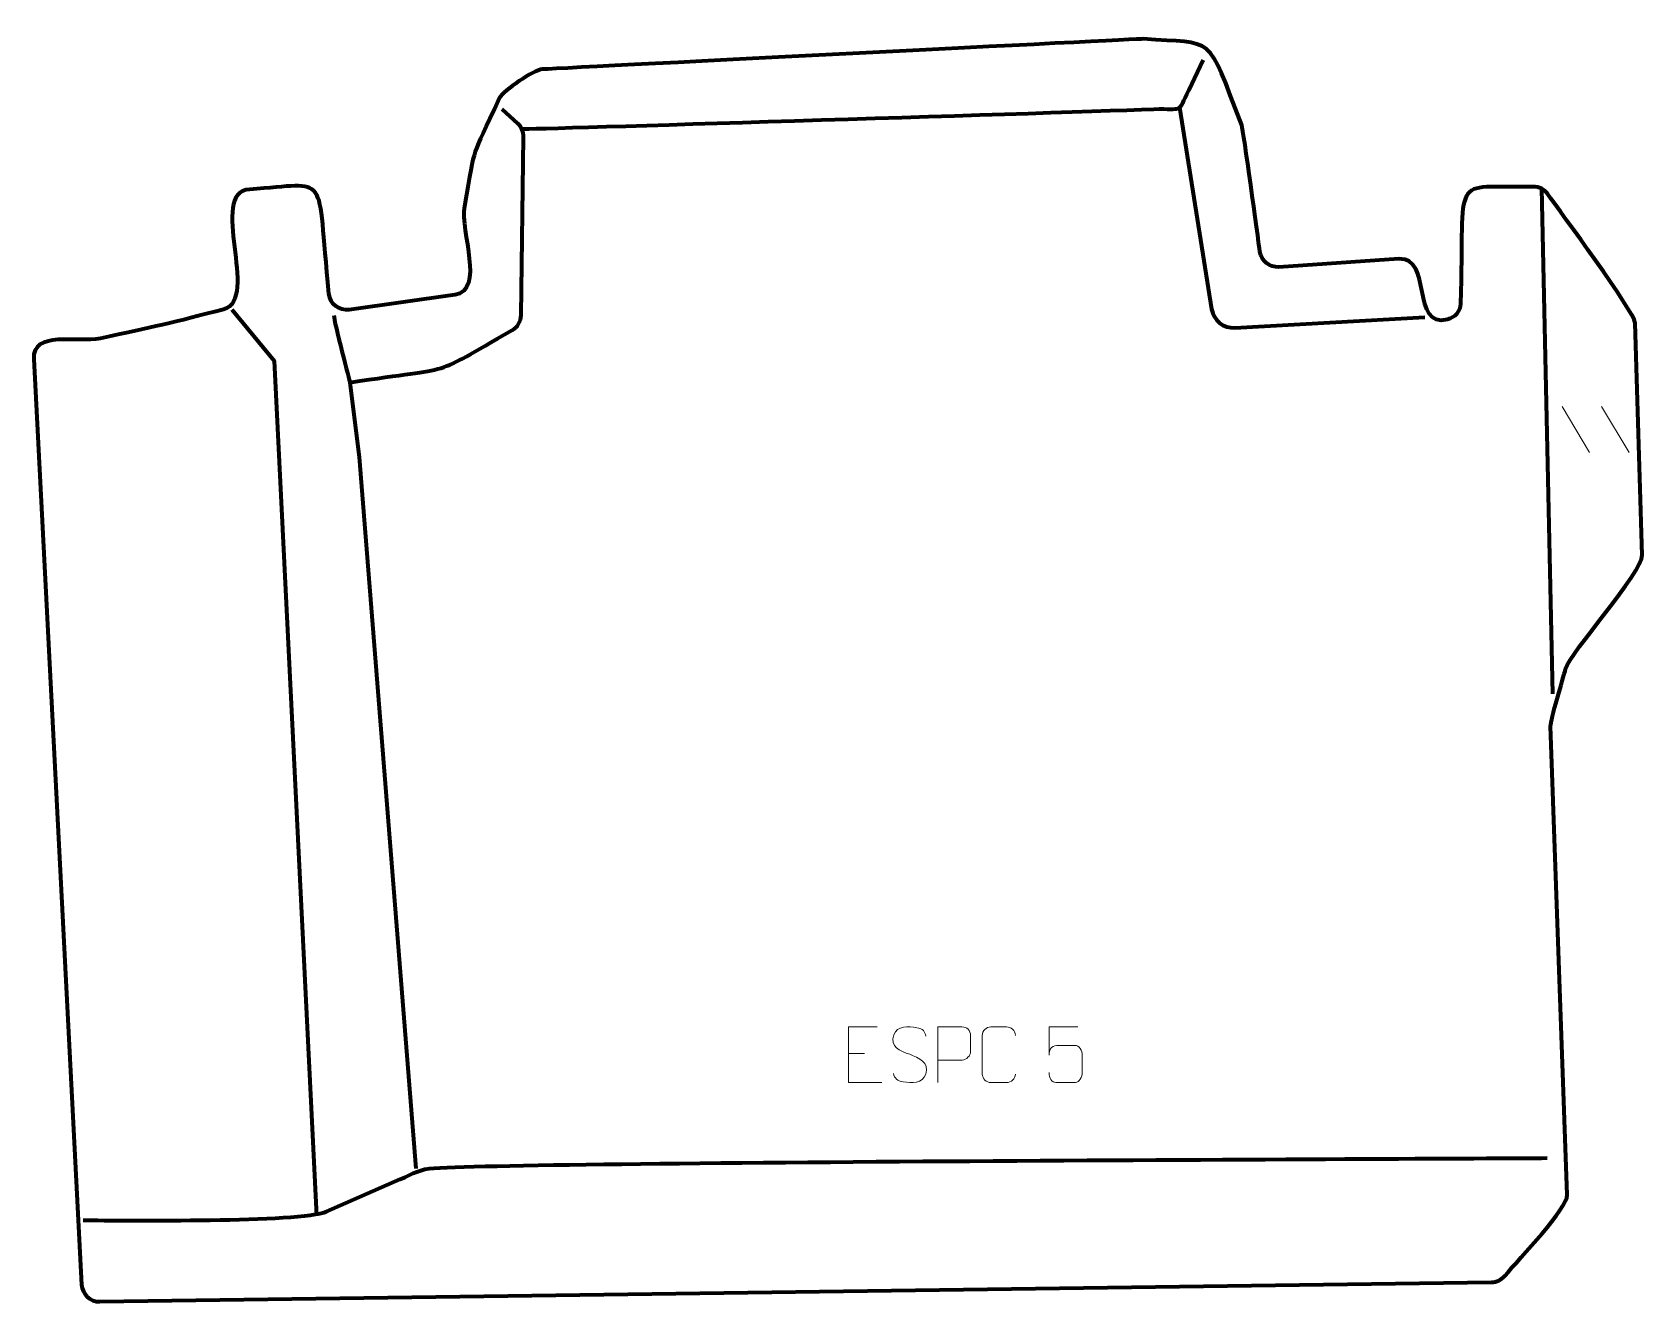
# Model space of a CAD drawing. Header units: millimetres. Extents: x -362 to 361, y -283 to 286.
import ezdxf

# ---------------------------------------------------------------- set-up
doc = ezdxf.new("R2010")
doc.units = ezdxf.units.MM
doc.header["$MEASUREMENT"] = 0
for name, color, linetype in [('layer 1', 7, 'Continuous'), ('layer 2', 7, 'Continuous'), ('layer 3', 7, 'Continuous')]:
    doc.layers.add(name, color=color, linetype=linetype)

msp = doc.modelspace()

# ---------------------------------------------------------------- linework, layer by layer
at = {"layer": 'layer 1', "color": 250, "lineweight": 9}
for points in [[(324.9078, 118.3312), (324.9078, 118.3312), (337.2721, 97.7869), (337.2721, 97.7869)], [(342.6377, 118.3312), (342.6377, 118.3312), (355.002, 97.7869), (355.002, 97.7869)], [(4.7365, -171.8631), (4.7365, -171.8631), (11.9046, -171.8631), (11.9046, -171.8631)]]:
    msp.add_open_spline(points, degree=3, dxfattribs=at)
for points, knots in [([(17.6104, -159.9834), (17.6104, -159.9834), (4.7365, -159.9834), (4.7365, -159.9834), (4.7365, -159.9834), (4.7365, -159.9834), (4.7365, -184.937), (4.7365, -184.937), (4.7365, -184.937), (4.7365, -184.937), (19.6023, -184.937), (19.6023, -184.937)], [0, 0, 0, 0, 0.25, 0.25, 0.25, 0.25, 0.5, 0.5, 0.5, 0.5, 1, 1, 1, 1]), ([(32.1749, -172.2863), (27.9266, -170.8159), (23.0185, -169.0201), (25.0236, -163.4998), (25.0236, -163.4998), (26.5271, -159.3599), (31.7407, -159.7484), (35.3443, -160.3495), (35.3443, -160.3495), (38.2049, -160.8267), (39.0696, -162.0399), (39.3802, -164.124)], [0, 0, 0, 0, 0.25, 0.25, 0.25, 0.25, 0.5, 0.5, 0.5, 0.5, 1, 1, 1, 1]), ([(44.8373, -184.937), (44.8373, -184.937), (44.8373, -159.9834), (44.8373, -159.9834), (44.8373, -159.9834), (48.4323, -159.9834), (52.0276, -159.9834), (55.623, -159.9834), (55.623, -159.9834), (57.9482, -160.0213), (59.5056, -161.5114), (59.5014, -163.8775), (59.5014, -163.8775), (59.501, -165.9132), (59.501, -168.9725), (59.5014, -171.0085), (59.5014, -171.0085), (59.4949, -172.8839), (57.6827, -174.8258), (55.6731, -174.8449), (55.6731, -174.8449), (55.6731, -174.8449), (44.8373, -174.8449), (44.8373, -174.8449)], [0, 0, 0, 0, 0.14285714, 0.14285714, 0.14285714, 0.14285714, 0.28571429, 0.28571429, 0.28571429, 0.28571429, 0.42857143, 0.42857143, 0.42857143, 0.42857143, 0.57142857, 0.57142857, 0.57142857, 0.57142857, 0.71428571, 0.71428571, 0.71428571, 0.71428571, 1, 1, 1, 1]), ([(79.5924, -181.1192), (79.4526, -183.4426), (77.7754, -184.9222), (75.6277, -184.933), (75.6277, -184.933), (73.2958, -184.9326), (70.9639, -184.9326), (68.6324, -184.933), (68.6324, -184.933), (66.7074, -185.0384), (64.7353, -183.1539), (64.7465, -181.1366), (64.7465, -181.1366), (64.7469, -175.3665), (64.7469, -169.5968), (64.7465, -163.8275), (64.7465, -163.8275), (64.7507, -161.6894), (66.4974, -159.9702), (68.6498, -159.9837), (68.6498, -159.9837), (70.9755, -159.9837), (73.3016, -159.9837), (75.6277, -159.9837), (75.6277, -159.9837), (77.5743, -159.9482), (79.5657, -161.4397), (79.5924, -163.8773)], [0, 0, 0, 0, 0.125, 0.125, 0.125, 0.125, 0.25, 0.25, 0.25, 0.25, 0.375, 0.375, 0.375, 0.375, 0.5, 0.5, 0.5, 0.5, 0.625, 0.625, 0.625, 0.625, 0.75, 0.75, 0.75, 0.75, 1, 1, 1, 1]), ([(107.5635, -160.0054), (107.5635, -160.0054), (94.7118, -160.0054), (94.7118, -160.0054), (94.7118, -160.0054), (94.7121, -164.236), (94.7121, -168.4669), (94.7118, -172.6981), (94.7118, -172.6981), (94.7115, -169.388), (96.3425, -168.3162), (99.1545, -168.2557), (99.1545, -168.2557), (101.5941, -168.2554), (104.0336, -168.2554), (106.4728, -168.2557), (106.4728, -168.2557), (108.1226, -168.2489), (109.5975, -170.6294), (109.626, -172.6981), (109.626, -172.6981), (109.6257, -175.2854), (109.6257, -177.873), (109.626, -180.4607), (109.626, -180.4607), (109.6722, -182.4201), (108.1728, -184.8564), (106.5469, -184.9149), (106.5469, -184.9149), (104.5904, -184.9146), (99.6954, -184.9146), (97.7384, -184.9149), (97.7384, -184.9149), (95.8929, -184.9237), (94.7858, -182.9589), (94.765, -180.4078)], [0, 0, 0, 0, 0.1, 0.1, 0.1, 0.1, 0.2, 0.2, 0.2, 0.2, 0.3, 0.3, 0.3, 0.3, 0.4, 0.4, 0.4, 0.4, 0.5, 0.5, 0.5, 0.5, 0.6, 0.6, 0.6, 0.6, 0.7, 0.7, 0.7, 0.7, 0.8, 0.8, 0.8, 0.8, 1, 1, 1, 1]), ([(32.1749, -172.2864), (36.1935, -173.9331), (41.223, -175.8214), (39.389, -181.1817), (39.389, -181.1817), (37.9292, -185.4481), (33.0184, -185.1914), (29.2923, -184.6367), (29.2923, -184.6367), (26.5423, -184.2269), (25.3214, -183.0134), (24.9434, -180.9012)], [0, 0, 0, 0, 0.25, 0.25, 0.25, 0.25, 0.5, 0.5, 0.5, 0.5, 1, 1, 1, 1])]:
    msp.add_open_spline(points, degree=3, knots=knots, dxfattribs=at)
at = {"layer": 'layer 2', "color": 230, "lineweight": 200}
msp.add_open_spline([(-132.7352, 269.6333), (-111.6741, 270.6804), (135.9121, 283.3183), (136.9092, 283.2455), (136.9092, 283.2455), (169.6103, 280.8569), (165.2481, 286.271), (181.1736, 244.5448), (181.1736, 244.5448), (181.9591, 242.4868), (188.4432, 194.2423), (189.3507, 187.7822), (189.3507, 187.7822), (189.9355, 183.6192), (193.6176, 180.63), (197.8119, 180.9132), (197.8119, 180.9132), (197.8119, 180.9132), (251.6892, 184.5512), (251.6892, 184.5512), (251.6892, 184.5512), (267.108, 185.5922), (256.8731, 153.0309), (273.4625, 157.4003), (273.4625, 157.4003), (276.7763, 158.2731), (279.2878, 160.9794), (279.3913, 164.4046), (279.3913, 164.4046), (281.1993, 224.226), (273.8706, 216.2576), (311.8754, 216.9526), (311.8754, 216.9526), (314.6099, 217.0026), (316.9842, 215.799), (318.5601, 213.5637), (318.5601, 213.5637), (323.9915, 205.8599), (357.5161, 160.9886), (357.6774, 155.787), (357.6774, 155.787), (357.6774, 155.787), (360.9051, 51.6985), (360.9051, 51.6985), (360.9051, 51.6985), (361.141, 44.0884), (328.5848, 7.9828), (326.5251, 0.5915), (326.5251, 0.5915), (325.4223, -3.366), (319.667, -22.5111), (319.7584, -25.0848), (319.7584, -25.0848), (319.7584, -25.0848), (327.2244, -235.3839), (327.2244, -235.3839), (327.2244, -235.3839), (327.4345, -241.3002), (306.2334, -263.3876), (299.207, -271.6827), (299.207, -271.6827), (297.6586, -273.5107), (295.6098, -274.4777), (293.2144, -274.5112), (293.2144, -274.5112), (293.2144, -274.5112), (-331.2904, -283.2428), (-331.2904, -283.2428), (-331.2904, -283.2428), (-335.5902, -283.3029), (-339.169, -279.952), (-339.3915, -275.6575), (-339.3915, -275.6575), (-339.3915, -275.6575), (-360.9034, 139.5903), (-360.9034, 139.5903), (-360.9034, 139.5903), (-361.5808, 152.6697), (-341.1174, 146.7388), (-331, 148.9158), (-331, 148.9158), (-308.1394, 153.8347), (-297.8769, 156.0621), (-275.7225, 161.9264), (-275.7225, 161.9264), (-259.2234, 166.2937), (-282.9854, 214.5062), (-264.1506, 215.748), (-264.1506, 215.748), (-226.9419, 218.2013), (-234.2259, 224.9791), (-228.4071, 168.8751), (-228.4071, 168.8751), (-227.9367, 164.3398), (-223.8484, 161.1422), (-219.3333, 161.7786), (-219.3333, 161.7786), (-219.3333, 161.7786), (-172.0068, 168.4488), (-172.0068, 168.4488), (-172.0068, 168.4488), (-158.2216, 170.3917), (-169.7169, 196.7927), (-167.6727, 208.2422), (-167.6727, 208.2422), (-162.2757, 238.4698), (-165.2662, 227.2886), (-151.87, 256.7607), (-151.87, 256.7607), (-150.3463, 260.1129), (-136.2464, 269.4588), (-132.7352, 269.6333)], degree=3, knots=[0, 0, 0, 0, 0.03448276, 0.03448276, 0.03448276, 0.03448276, 0.06896552, 0.06896552, 0.06896552, 0.06896552, 0.10344828, 0.10344828, 0.10344828, 0.10344828, 0.13793103, 0.13793103, 0.13793103, 0.13793103, 0.17241379, 0.17241379, 0.17241379, 0.17241379, 0.20689655, 0.20689655, 0.20689655, 0.20689655, 0.24137931, 0.24137931, 0.24137931, 0.24137931, 0.27586207, 0.27586207, 0.27586207, 0.27586207, 0.31034483, 0.31034483, 0.31034483, 0.31034483, 0.34482759, 0.34482759, 0.34482759, 0.34482759, 0.37931034, 0.37931034, 0.37931034, 0.37931034, 0.4137931, 0.4137931, 0.4137931, 0.4137931, 0.44827586, 0.44827586, 0.44827586, 0.44827586, 0.48275862, 0.48275862, 0.48275862, 0.48275862, 0.51724138, 0.51724138, 0.51724138, 0.51724138, 0.55172414, 0.55172414, 0.55172414, 0.55172414, 0.5862069, 0.5862069, 0.5862069, 0.5862069, 0.62068966, 0.62068966, 0.62068966, 0.62068966, 0.65517241, 0.65517241, 0.65517241, 0.65517241, 0.68965517, 0.68965517, 0.68965517, 0.68965517, 0.72413793, 0.72413793, 0.72413793, 0.72413793, 0.75862069, 0.75862069, 0.75862069, 0.75862069, 0.79310345, 0.79310345, 0.79310345, 0.79310345, 0.82758621, 0.82758621, 0.82758621, 0.82758621, 0.86206897, 0.86206897, 0.86206897, 0.86206897, 0.89655172, 0.89655172, 0.89655172, 0.89655172, 0.93103448, 0.93103448, 0.93103448, 0.93103448, 1, 1, 1, 1], dxfattribs=at)
at = {"layer": 'layer 3', "color": 142, "lineweight": 200}
for points, knots in [([(-141.8423, 242.8574), (-138.6413, 242.7641), (86.7791, 249.7322), (141.771, 251.7729), (141.771, 251.7729), (155.0781, 252.2667), (152.3695, 249.5354), (157.4404, 260.3111), (157.4404, 260.3111), (157.4404, 260.3111), (163.829, 273.8869), (163.829, 273.8869)], [0, 0, 0, 0, 0.25, 0.25, 0.25, 0.25, 0.5, 0.5, 0.5, 0.5, 1, 1, 1, 1]), ([(-219.0286, 129.1195), (-169.1223, 136.8234), (-184.3523, 130.9221), (-146.2692, 152.5367), (-146.2692, 152.5367), (-143.7311, 153.9767), (-142.2598, 156.4616), (-142.2177, 159.3794), (-142.2177, 159.3794), (-142.2177, 159.3794), (-141.0658, 239.2445), (-141.0658, 239.2445), (-141.0658, 239.2445), (-141.0316, 241.6153), (-141.9198, 243.6691), (-143.6708, 245.2678), (-143.6708, 245.2678), (-143.6708, 245.2678), (-150.7505, 251.7319), (-150.7505, 251.7319)], [0, 0, 0, 0, 0.16666667, 0.16666667, 0.16666667, 0.16666667, 0.33333333, 0.33333333, 0.33333333, 0.33333333, 0.5, 0.5, 0.5, 0.5, 0.66666667, 0.66666667, 0.66666667, 0.66666667, 1, 1, 1, 1]), ([(153.2599, 252.5232), (153.2599, 252.5232), (167.6631, 162.0752), (167.6631, 162.0752), (167.6631, 162.0752), (168.473, 156.9884), (172.9567, 153.3746), (178.0996, 153.6635), (178.0996, 153.6635), (178.0996, 153.6635), (263.2751, 158.4486), (263.2751, 158.4486)], [0, 0, 0, 0, 0.25, 0.25, 0.25, 0.25, 0.5, 0.5, 0.5, 0.5, 1, 1, 1, 1]), ([(-272.0501, 161.9282), (-272.0501, 161.9282), (-253.0001, 138.8565), (-253.0001, 138.8565), (-253.0001, 138.8565), (-253.0001, 138.8565), (-233.9505, -244.6836), (-233.9505, -244.6836)], [0, 0, 0, 0, 0.33333333, 0.33333333, 0.33333333, 0.33333333, 1, 1, 1, 1]), ([(-226.2252, 159.1762), (-226.2252, 156.6362), (-219.0286, 129.1195), (-219.0286, 129.1195), (-219.0286, 129.1195), (-219.0286, 129.1195), (-214.7953, 95.6759), (-214.7953, 95.6759), (-214.7953, 95.6759), (-214.7953, 95.6759), (-189.3953, -223.5175), (-189.3953, -223.5175)], [0, 0, 0, 0, 0.25, 0.25, 0.25, 0.25, 0.5, 0.5, 0.5, 0.5, 1, 1, 1, 1]), ([(-338.7898, -246.7219), (-320.5634, -246.7474), (-241.1807, -247.8373), (-229.5032, -242.7438), (-229.5032, -242.7438), (-229.5032, -242.7438), (-196.4033, -228.3062), (-196.4033, -228.3062), (-196.4033, -228.3062), (-190.336, -225.6598), (-187.7093, -223.6922), (-181.143, -223.3038), (-181.143, -223.3038), (-131.0979, -220.3432), (271.2408, -219.1778), (318.2239, -218.782)], [0, 0, 0, 0, 0.2, 0.2, 0.2, 0.2, 0.4, 0.4, 0.4, 0.4, 0.6, 0.6, 0.6, 0.6, 1, 1, 1, 1])]:
    msp.add_open_spline(points, degree=3, knots=knots, dxfattribs=at)
msp.add_open_spline([(315.6522, 216.1151), (315.6522, 216.1151), (320.6041, -10.5805), (320.6041, -10.5805)], degree=3, dxfattribs=at)

doc.saveas('drawing.dxf')
